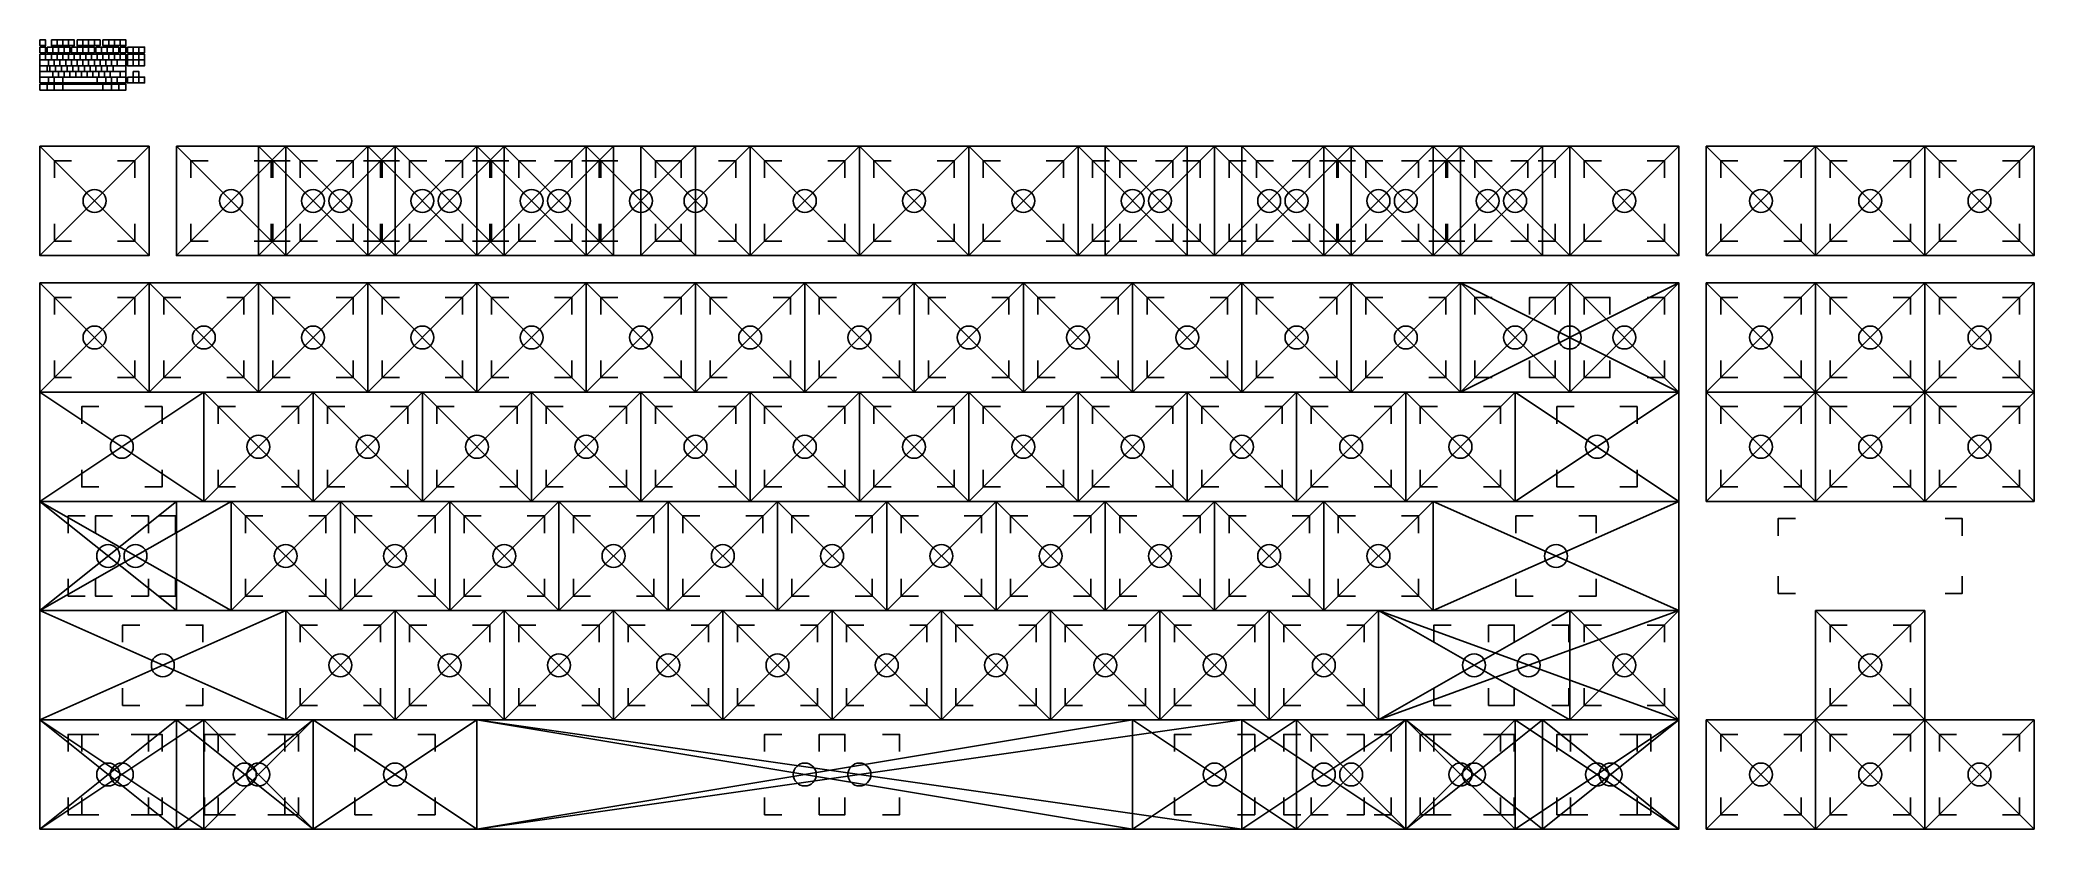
# Model space of a CAD drawing. Header units: millimetres. Extents: x 42 to 389, y 34 to 172.
import ezdxf

# ---------------------------------------------------------------- set-up
doc = ezdxf.new("R2010")
doc.units = ezdxf.units.MM

msp = doc.modelspace()

# ---------------------------------------------------------------- linework, layer by layer
for p, q in [((60.83, 153.47), (41.78, 134.42)), ((41.78, 153.47), (60.83, 134.42)), ((65.59, 153.47), (84.64, 134.42)), ((84.64, 153.47), (65.59, 134.42)), ((79.88, 153.47), (98.93, 134.42)), ((98.93, 153.47), (79.88, 134.42)), ((84.64, 153.47), (103.69, 134.42)), ((103.69, 153.47), (84.64, 134.42)), ((98.93, 153.47), (117.98, 134.42)), ((117.98, 153.47), (98.93, 134.42)), ((103.69, 153.47), (122.74, 134.42)), ((122.74, 153.47), (103.69, 134.42)), ((117.98, 153.47), (137.03, 134.42)), ((137.03, 153.47), (117.98, 134.42)), ((122.74, 153.47), (141.79, 134.42)), ((141.79, 153.47), (122.74, 134.42)), ((137.03, 153.47), (156.08, 134.42)), ((156.08, 153.47), (137.03, 134.42)), ((146.56, 153.47), (165.61, 134.42)), ((165.61, 153.47), (146.56, 134.42)), ((165.61, 153.47), (184.66, 134.42)), ((184.66, 153.47), (165.61, 134.42)), ((184.66, 153.47), (203.71, 134.42)), ((203.71, 153.47), (184.66, 134.42)), ((203.71, 153.47), (222.76, 134.42)), ((222.76, 153.47), (203.71, 134.42)), ((222.76, 153.47), (241.81, 134.42)), ((241.81, 153.47), (222.76, 134.42)), ((227.52, 153.47), (246.57, 134.42)), ((246.57, 153.47), (227.52, 134.42)), ((246.57, 153.47), (265.62, 134.42)), ((265.62, 153.47), (246.57, 134.42)), ((251.33, 153.47), (270.38, 134.42)), ((270.38, 153.47), (251.33, 134.42)), ((265.62, 153.47), (284.67, 134.42)), ((284.67, 153.47), (265.62, 134.42)), ((270.38, 153.47), (289.43, 134.42)), ((289.43, 153.47), (270.38, 134.42)), ((284.67, 153.47), (303.72, 134.42)), ((303.72, 153.47), (284.67, 134.42)), ((289.43, 153.47), (308.48, 134.42)), ((308.48, 153.47), (289.43, 134.42)), ((308.48, 153.47), (327.53, 134.42)), ((327.53, 153.47), (308.48, 134.42)), ((332.29, 153.47), (351.34, 134.42)), ((351.34, 153.47), (332.29, 134.42)), ((351.34, 153.47), (370.39, 134.42)), ((370.39, 153.47), (351.34, 134.42)), ((370.39, 153.47), (389.44, 134.42)), ((389.44, 153.47), (370.39, 134.42)), ((41.78, 129.66), (60.83, 110.61)), ((60.83, 129.66), (41.78, 110.61)), ((60.83, 129.66), (79.88, 110.61)), ((79.88, 129.66), (60.83, 110.61)), ((79.88, 129.66), (98.93, 110.61)), ((98.93, 129.66), (79.88, 110.61)), ((98.93, 129.66), (117.98, 110.61)), ((117.98, 129.66), (98.93, 110.61)), ((117.98, 129.66), (137.03, 110.61)), ((137.03, 129.66), (117.98, 110.61)), ((137.03, 129.66), (156.08, 110.61)), ((156.08, 129.66), (137.03, 110.61)), ((156.08, 129.66), (175.13, 110.61)), ((175.13, 129.66), (156.08, 110.61)), ((175.13, 129.66), (194.18, 110.61)), ((194.18, 129.66), (175.13, 110.61)), ((194.18, 129.66), (213.23, 110.61)), ((213.23, 129.66), (194.18, 110.61)), ((213.23, 129.66), (232.28, 110.61)), ((232.28, 129.66), (213.23, 110.61)), ((232.28, 129.66), (251.33, 110.61)), ((251.33, 129.66), (232.28, 110.61)), ((251.33, 129.66), (270.38, 110.61)), ((270.38, 129.66), (251.33, 110.61)), ((270.38, 129.66), (289.43, 110.61)), ((289.43, 129.66), (270.38, 110.61)), ((289.43, 129.66), (308.48, 110.61)), ((289.43, 129.66), (327.53, 110.61)), ((308.48, 129.66), (289.43, 110.61)), ((289.43, 110.61), (327.53, 129.66)), ((308.48, 129.66), (327.53, 110.61)), ((327.53, 129.66), (308.48, 110.61)), ((332.29, 129.66), (351.34, 110.61)), ((351.34, 129.66), (332.29, 110.61)), ((351.34, 129.66), (370.39, 110.61)), ((370.39, 129.66), (351.34, 110.61)), ((370.39, 129.66), (389.44, 110.61)), ((389.44, 129.66), (370.39, 110.61)), ((41.78, 110.61), (70.36, 91.56)), ((41.78, 91.56), (70.36, 110.61)), ((70.36, 110.61), (89.41, 91.56)), ((89.41, 110.61), (70.36, 91.56)), ((89.41, 110.61), (108.46, 91.56)), ((108.46, 110.61), (89.41, 91.56)), ((108.46, 110.61), (127.51, 91.56)), ((127.51, 110.61), (108.46, 91.56)), ((127.51, 110.61), (146.56, 91.56)), ((146.56, 110.61), (127.51, 91.56)), ((146.56, 110.61), (165.61, 91.56)), ((165.61, 110.61), (146.56, 91.56)), ((165.61, 110.61), (184.66, 91.56)), ((184.66, 110.61), (165.61, 91.56)), ((184.66, 110.61), (203.71, 91.56)), ((203.71, 110.61), (184.66, 91.56)), ((203.71, 110.61), (222.76, 91.56)), ((222.76, 110.61), (203.71, 91.56)), ((222.76, 110.61), (241.81, 91.56)), ((241.81, 110.61), (222.76, 91.56)), ((241.81, 110.61), (260.86, 91.56)), ((260.86, 110.61), (241.81, 91.56)), ((260.86, 110.61), (279.91, 91.56)), ((279.91, 110.61), (260.86, 91.56)), ((279.91, 110.61), (298.96, 91.56)), ((298.96, 110.61), (279.91, 91.56)), ((298.96, 110.61), (327.53, 91.56)), ((298.96, 91.56), (327.53, 110.61)), ((332.29, 110.61), (351.34, 91.56)), ((351.34, 110.61), (332.29, 91.56)), ((351.34, 110.61), (370.39, 91.56)), ((370.39, 110.61), (351.34, 91.56)), ((370.39, 110.61), (389.44, 91.56)), ((389.44, 110.61), (370.39, 91.56)), ((41.78, 91.56), (65.59, 72.51)), ((41.78, 91.56), (75.12, 72.51)), ((41.78, 72.51), (65.59, 91.56)), ((75.12, 91.56), (41.78, 72.51)), ((75.12, 91.56), (94.17, 72.51)), ((94.17, 91.56), (75.12, 72.51)), ((94.17, 91.56), (113.22, 72.51)), ((113.22, 91.56), (94.17, 72.51)), ((113.22, 91.56), (132.27, 72.51)), ((132.27, 91.56), (113.22, 72.51)), ((132.27, 91.56), (151.32, 72.51)), ((151.32, 91.56), (132.27, 72.51)), ((151.32, 91.56), (170.37, 72.51)), ((170.37, 91.56), (151.32, 72.51)), ((170.37, 91.56), (189.42, 72.51)), ((189.42, 91.56), (170.37, 72.51)), ((189.42, 91.56), (208.47, 72.51)), ((208.47, 91.56), (189.42, 72.51)), ((208.47, 91.56), (227.52, 72.51)), ((227.52, 91.56), (208.47, 72.51)), ((227.52, 91.56), (246.57, 72.51)), ((246.57, 91.56), (227.52, 72.51)), ((246.57, 91.56), (265.62, 72.51)), ((265.62, 91.56), (246.57, 72.51)), ((265.62, 91.56), (284.67, 72.51)), ((284.67, 91.56), (265.62, 72.51)), ((284.67, 91.56), (327.53, 72.51)), ((284.67, 72.51), (327.53, 91.56)), ((41.78, 72.51), (84.64, 53.46)), ((41.78, 53.46), (84.64, 72.51)), ((84.64, 72.51), (103.69, 53.46)), ((103.69, 72.51), (84.64, 53.46)), ((103.69, 72.51), (122.74, 53.46)), ((122.74, 72.51), (103.69, 53.46)), ((122.74, 72.51), (141.79, 53.46)), ((141.79, 72.51), (122.74, 53.46)), ((141.79, 72.51), (160.84, 53.46)), ((160.84, 72.51), (141.79, 53.46)), ((160.84, 72.51), (179.89, 53.46)), ((179.89, 72.51), (160.84, 53.46)), ((179.89, 72.51), (198.94, 53.46)), ((198.94, 72.51), (179.89, 53.46)), ((198.94, 72.51), (217.99, 53.46)), ((217.99, 72.51), (198.94, 53.46)), ((217.99, 72.51), (237.04, 53.46)), ((237.04, 72.51), (217.99, 53.46)), ((237.04, 72.51), (256.09, 53.46)), ((256.09, 72.51), (237.04, 53.46)), ((256.09, 72.51), (275.14, 53.46)), ((275.14, 72.51), (256.09, 53.46)), ((275.14, 72.51), (308.48, 53.46)), ((275.14, 72.51), (327.53, 53.46)), ((275.14, 53.46), (308.48, 72.51)), ((275.14, 53.46), (327.53, 72.51)), ((308.48, 72.51), (327.53, 53.46)), ((327.53, 72.51), (308.48, 53.46)), ((351.34, 72.51), (370.39, 53.46)), ((370.39, 72.51), (351.34, 53.46)), ((41.78, 53.46), (70.36, 34.41)), ((41.78, 53.46), (65.59, 34.41)), ((41.78, 34.41), (65.59, 53.46)), ((41.78, 34.41), (70.36, 53.46)), ((65.59, 53.46), (89.41, 34.41)), ((65.59, 34.41), (89.41, 53.46)), ((70.36, 53.46), (89.41, 34.41)), ((89.41, 53.46), (70.36, 34.41)), ((89.41, 53.46), (117.98, 34.41)), ((89.41, 34.41), (117.98, 53.46)), ((117.98, 53.46), (232.28, 34.41)), ((117.98, 53.46), (251.33, 34.41)), ((117.98, 34.41), (232.28, 53.46)), ((117.98, 34.41), (251.33, 53.46)), ((232.28, 53.46), (260.86, 34.41)), ((232.28, 34.41), (260.86, 53.46)), ((251.33, 53.46), (279.91, 34.41)), ((251.33, 34.41), (279.91, 53.46)), ((260.86, 53.46), (279.91, 34.41)), ((279.91, 53.46), (260.86, 34.41)), ((279.91, 53.46), (298.96, 34.41)), ((279.91, 53.46), (303.72, 34.41)), ((298.96, 53.46), (279.91, 34.41)), ((279.91, 34.41), (303.72, 53.46)), ((298.96, 53.46), (327.53, 34.41)), ((298.96, 34.41), (327.53, 53.46)), ((303.72, 53.46), (327.53, 34.41)), ((303.72, 34.41), (327.53, 53.46)), ((332.29, 53.46), (351.34, 34.41)), ((351.34, 53.46), (332.29, 34.41)), ((351.34, 53.46), (370.39, 34.41)), ((370.39, 53.46), (351.34, 34.41)), ((370.39, 53.46), (389.44, 34.41)), ((389.44, 53.46), (370.39, 34.41))]:
    msp.add_line(p, q)
for points in [[(41.78, 172.03), (42.78, 172.03), (42.78, 171.03), (41.78, 171.03)], [(41.78, 170.78), (42.78, 170.78), (42.78, 169.78), (41.78, 169.78)], [(43.03, 170.78), (44.03, 170.78), (44.03, 169.78), (43.03, 169.78)], [(43.78, 172.03), (44.78, 172.03), (44.78, 171.03), (43.78, 171.03)], [(44.03, 170.78), (45.03, 170.78), (45.03, 169.78), (44.03, 169.78)], [(44.78, 172.03), (45.78, 172.03), (45.78, 171.03), (44.78, 171.03)], [(45.03, 170.78), (46.03, 170.78), (46.03, 169.78), (45.03, 169.78)], [(45.78, 172.03), (46.78, 172.03), (46.78, 171.03), (45.78, 171.03)], [(46.03, 170.78), (47.03, 170.78), (47.03, 169.78), (46.03, 169.78)], [(46.78, 172.03), (47.78, 172.03), (47.78, 171.03), (46.78, 171.03)], [(47.28, 170.78), (48.28, 170.78), (48.28, 169.78), (47.28, 169.78)], [(48.28, 172.03), (49.28, 172.03), (49.28, 171.03), (48.28, 171.03)], [(48.28, 170.78), (49.28, 170.78), (49.28, 169.78), (48.28, 169.78)], [(49.28, 172.03), (50.28, 172.03), (50.28, 171.03), (49.28, 171.03)], [(49.28, 170.78), (50.28, 170.78), (50.28, 169.78), (49.28, 169.78)], [(50.28, 172.03), (51.28, 172.03), (51.28, 171.03), (50.28, 171.03)], [(50.28, 170.78), (51.28, 170.78), (51.28, 169.78), (50.28, 169.78)], [(51.28, 172.03), (52.28, 172.03), (52.28, 171.03), (51.28, 171.03)], [(51.53, 170.78), (52.53, 170.78), (52.53, 169.78), (51.53, 169.78)], [(52.53, 170.78), (53.53, 170.78), (53.53, 169.78), (52.53, 169.78)], [(52.78, 172.03), (53.78, 172.03), (53.78, 171.03), (52.78, 171.03)], [(53.53, 170.78), (54.53, 170.78), (54.53, 169.78), (53.53, 169.78)], [(53.78, 172.03), (54.78, 172.03), (54.78, 171.03), (53.78, 171.03)], [(54.53, 170.78), (55.53, 170.78), (55.53, 169.78), (54.53, 169.78)], [(54.78, 172.03), (55.78, 172.03), (55.78, 171.03), (54.78, 171.03)], [(55.78, 172.03), (56.78, 172.03), (56.78, 171.03), (55.78, 171.03)], [(55.78, 170.78), (56.78, 170.78), (56.78, 169.78), (55.78, 169.78)], [(57.03, 170.78), (58.03, 170.78), (58.03, 169.78), (57.03, 169.78)], [(58.03, 170.78), (59.03, 170.78), (59.03, 169.78), (58.03, 169.78)], [(59.03, 170.78), (60.03, 170.78), (60.03, 169.78), (59.03, 169.78)], [(41.78, 169.53), (42.78, 169.53), (42.78, 168.53), (41.78, 168.53)], [(41.78, 168.53), (43.28, 168.53), (43.28, 167.53), (41.78, 167.53)], [(41.78, 167.53), (43.53, 167.53), (43.53, 166.53), (41.78, 166.53)], [(41.78, 167.53), (43.03, 167.53), (43.03, 166.53), (41.78, 166.53)], [(42.78, 169.53), (43.78, 169.53), (43.78, 168.53), (42.78, 168.53)], [(43.28, 168.53), (44.28, 168.53), (44.28, 167.53), (43.28, 167.53)], [(43.53, 167.53), (44.53, 167.53), (44.53, 166.53), (43.53, 166.53)], [(43.78, 169.53), (44.78, 169.53), (44.78, 168.53), (43.78, 168.53)], [(44.28, 168.53), (45.28, 168.53), (45.28, 167.53), (44.28, 167.53)], [(44.53, 167.53), (45.53, 167.53), (45.53, 166.53), (44.53, 166.53)], [(44.78, 169.53), (45.78, 169.53), (45.78, 168.53), (44.78, 168.53)], [(45.28, 168.53), (46.28, 168.53), (46.28, 167.53), (45.28, 167.53)], [(45.53, 167.53), (46.53, 167.53), (46.53, 166.53), (45.53, 166.53)], [(45.78, 169.53), (46.78, 169.53), (46.78, 168.53), (45.78, 168.53)], [(46.28, 168.53), (47.28, 168.53), (47.28, 167.53), (46.28, 167.53)], [(46.53, 167.53), (47.53, 167.53), (47.53, 166.53), (46.53, 166.53)], [(46.78, 169.53), (47.78, 169.53), (47.78, 168.53), (46.78, 168.53)], [(47.28, 168.53), (48.28, 168.53), (48.28, 167.53), (47.28, 167.53)], [(47.53, 167.53), (48.53, 167.53), (48.53, 166.53), (47.53, 166.53)], [(47.78, 169.53), (48.78, 169.53), (48.78, 168.53), (47.78, 168.53)], [(48.28, 168.53), (49.28, 168.53), (49.28, 167.53), (48.28, 167.53)], [(48.53, 167.53), (49.53, 167.53), (49.53, 166.53), (48.53, 166.53)], [(48.78, 169.53), (49.78, 169.53), (49.78, 168.53), (48.78, 168.53)], [(49.28, 168.53), (50.28, 168.53), (50.28, 167.53), (49.28, 167.53)], [(49.53, 167.53), (50.53, 167.53), (50.53, 166.53), (49.53, 166.53)], [(49.78, 169.53), (50.78, 169.53), (50.78, 168.53), (49.78, 168.53)], [(50.28, 168.53), (51.28, 168.53), (51.28, 167.53), (50.28, 167.53)], [(50.53, 167.53), (51.53, 167.53), (51.53, 166.53), (50.53, 166.53)], [(50.78, 169.53), (51.78, 169.53), (51.78, 168.53), (50.78, 168.53)], [(51.28, 168.53), (52.28, 168.53), (52.28, 167.53), (51.28, 167.53)], [(51.53, 167.53), (52.53, 167.53), (52.53, 166.53), (51.53, 166.53)], [(51.78, 169.53), (52.78, 169.53), (52.78, 168.53), (51.78, 168.53)], [(52.28, 168.53), (53.28, 168.53), (53.28, 167.53), (52.28, 167.53)], [(52.53, 167.53), (53.53, 167.53), (53.53, 166.53), (52.53, 166.53)], [(52.78, 169.53), (53.78, 169.53), (53.78, 168.53), (52.78, 168.53)], [(53.28, 168.53), (54.28, 168.53), (54.28, 167.53), (53.28, 167.53)], [(53.53, 167.53), (54.53, 167.53), (54.53, 166.53), (53.53, 166.53)], [(53.78, 169.53), (54.78, 169.53), (54.78, 168.53), (53.78, 168.53)], [(54.28, 168.53), (55.28, 168.53), (55.28, 167.53), (54.28, 167.53)], [(54.53, 167.53), (56.78, 167.53), (56.78, 166.53), (54.53, 166.53)], [(54.78, 169.53), (55.78, 169.53), (55.78, 168.53), (54.78, 168.53)], [(55.28, 168.53), (56.78, 168.53), (56.78, 167.53), (55.28, 167.53)], [(55.78, 169.53), (56.78, 169.53), (56.78, 168.53), (55.78, 168.53)], [(57.03, 169.53), (58.03, 169.53), (58.03, 168.53), (57.03, 168.53)], [(57.03, 168.53), (58.03, 168.53), (58.03, 167.53), (57.03, 167.53)], [(58.03, 169.53), (59.03, 169.53), (59.03, 168.53), (58.03, 168.53)], [(58.03, 168.53), (59.03, 168.53), (59.03, 167.53), (58.03, 167.53)], [(59.03, 169.53), (60.03, 169.53), (60.03, 168.53), (59.03, 168.53)], [(59.03, 168.53), (60.03, 168.53), (60.03, 167.53), (59.03, 167.53)], [(41.78, 166.53), (44.03, 166.53), (44.03, 165.53), (41.78, 165.53)], [(41.78, 165.53), (43.28, 165.53), (43.28, 164.53), (41.78, 164.53)], [(41.78, 164.28), (43.03, 164.28), (43.03, 163.28), (41.78, 163.28)], [(43.03, 164.28), (44.28, 164.28), (44.28, 163.28), (43.03, 163.28)], [(43.28, 165.53), (44.28, 165.53), (44.28, 164.53), (43.28, 164.53)], [(44.03, 166.53), (45.03, 166.53), (45.03, 165.53), (44.03, 165.53)], [(44.28, 165.53), (45.78, 165.53), (45.78, 164.53), (44.28, 164.53)], [(44.28, 164.28), (45.78, 164.28), (45.78, 163.28), (44.28, 163.28)], [(45.03, 166.53), (46.03, 166.53), (46.03, 165.53), (45.03, 165.53)], [(45.78, 165.53), (51.78, 165.53), (51.78, 164.53), (45.78, 164.53)], [(45.78, 164.28), (52.78, 164.28), (52.78, 163.28), (45.78, 163.28)], [(46.03, 166.53), (47.03, 166.53), (47.03, 165.53), (46.03, 165.53)], [(47.03, 166.53), (48.03, 166.53), (48.03, 165.53), (47.03, 165.53)], [(48.03, 166.53), (49.03, 166.53), (49.03, 165.53), (48.03, 165.53)], [(49.03, 166.53), (50.03, 166.53), (50.03, 165.53), (49.03, 165.53)], [(50.03, 166.53), (51.03, 166.53), (51.03, 165.53), (50.03, 165.53)], [(51.03, 166.53), (52.03, 166.53), (52.03, 165.53), (51.03, 165.53)], [(51.78, 165.53), (53.28, 165.53), (53.28, 164.53), (51.78, 164.53)], [(52.03, 166.53), (53.03, 166.53), (53.03, 165.53), (52.03, 165.53)], [(52.78, 164.28), (54.28, 164.28), (54.28, 163.28), (52.78, 163.28)], [(53.03, 166.53), (54.03, 166.53), (54.03, 165.53), (53.03, 165.53)], [(53.28, 165.53), (54.28, 165.53), (54.28, 164.53), (53.28, 164.53)], [(54.03, 166.53), (56.78, 166.53), (56.78, 165.53), (54.03, 165.53)], [(54.03, 166.53), (55.78, 166.53), (55.78, 165.53), (54.03, 165.53)], [(54.28, 165.53), (55.28, 165.53), (55.28, 164.53), (54.28, 164.53)], [(54.28, 164.28), (55.53, 164.28), (55.53, 163.28), (54.28, 163.28)], [(55.28, 165.53), (56.78, 165.53), (56.78, 164.53), (55.28, 164.53)], [(55.53, 164.28), (56.78, 164.28), (56.78, 163.28), (55.53, 163.28)], [(57.03, 165.53), (58.03, 165.53), (58.03, 164.53), (57.03, 164.53)], [(58.03, 166.53), (59.03, 166.53), (59.03, 165.53), (58.03, 165.53)], [(58.03, 165.53), (59.03, 165.53), (59.03, 164.53), (58.03, 164.53)], [(59.03, 165.53), (60.03, 165.53), (60.03, 164.53), (59.03, 164.53)], [(41.78, 153.47), (60.83, 153.47), (60.83, 134.42), (41.78, 134.42)], [(65.59, 153.47), (84.64, 153.47), (84.64, 134.42), (65.59, 134.42)], [(79.88, 153.47), (98.93, 153.47), (98.93, 134.42), (79.88, 134.42)], [(84.64, 153.47), (103.69, 153.47), (103.69, 134.42), (84.64, 134.42)], [(98.93, 153.47), (117.98, 153.47), (117.98, 134.42), (98.93, 134.42)], [(103.69, 153.47), (122.74, 153.47), (122.74, 134.42), (103.69, 134.42)], [(117.98, 153.47), (137.03, 153.47), (137.03, 134.42), (117.98, 134.42)], [(122.74, 153.47), (141.79, 153.47), (141.79, 134.42), (122.74, 134.42)], [(137.03, 153.47), (156.08, 153.47), (156.08, 134.42), (137.03, 134.42)], [(146.56, 153.47), (165.61, 153.47), (165.61, 134.42), (146.56, 134.42)], [(165.61, 153.47), (184.66, 153.47), (184.66, 134.42), (165.61, 134.42)], [(184.66, 153.47), (203.71, 153.47), (203.71, 134.42), (184.66, 134.42)], [(203.71, 153.47), (222.76, 153.47), (222.76, 134.42), (203.71, 134.42)], [(222.76, 153.47), (241.81, 153.47), (241.81, 134.42), (222.76, 134.42)], [(227.52, 153.47), (246.57, 153.47), (246.57, 134.42), (227.52, 134.42)], [(246.57, 153.47), (265.62, 153.47), (265.62, 134.42), (246.57, 134.42)], [(251.33, 153.47), (270.38, 153.47), (270.38, 134.42), (251.33, 134.42)], [(265.62, 153.47), (284.67, 153.47), (284.67, 134.42), (265.62, 134.42)], [(270.38, 153.47), (289.43, 153.47), (289.43, 134.42), (270.38, 134.42)], [(284.67, 153.47), (303.72, 153.47), (303.72, 134.42), (284.67, 134.42)], [(289.43, 153.47), (308.48, 153.47), (308.48, 134.42), (289.43, 134.42)], [(308.48, 153.47), (327.53, 153.47), (327.53, 134.42), (308.48, 134.42)], [(332.29, 153.47), (351.34, 153.47), (351.34, 134.42), (332.29, 134.42)], [(351.34, 153.47), (370.39, 153.47), (370.39, 134.42), (351.34, 134.42)], [(370.39, 153.47), (389.44, 153.47), (389.44, 134.42), (370.39, 134.42)], [(41.78, 129.66), (60.83, 129.66), (60.83, 110.61), (41.78, 110.61)], [(60.83, 129.66), (79.88, 129.66), (79.88, 110.61), (60.83, 110.61)], [(79.88, 129.66), (98.93, 129.66), (98.93, 110.61), (79.88, 110.61)], [(98.93, 129.66), (117.98, 129.66), (117.98, 110.61), (98.93, 110.61)], [(117.98, 129.66), (137.03, 129.66), (137.03, 110.61), (117.98, 110.61)], [(137.03, 129.66), (156.08, 129.66), (156.08, 110.61), (137.03, 110.61)], [(156.08, 129.66), (175.13, 129.66), (175.13, 110.61), (156.08, 110.61)], [(175.13, 129.66), (194.18, 129.66), (194.18, 110.61), (175.13, 110.61)], [(194.18, 129.66), (213.23, 129.66), (213.23, 110.61), (194.18, 110.61)], [(213.23, 129.66), (232.28, 129.66), (232.28, 110.61), (213.23, 110.61)], [(232.28, 129.66), (251.33, 129.66), (251.33, 110.61), (232.28, 110.61)], [(251.33, 129.66), (270.38, 129.66), (270.38, 110.61), (251.33, 110.61)], [(270.38, 129.66), (289.43, 129.66), (289.43, 110.61), (270.38, 110.61)], [(289.43, 129.66), (308.48, 129.66), (308.48, 110.61), (289.43, 110.61)], [(308.48, 129.66), (327.53, 129.66), (327.53, 110.61), (308.48, 110.61)], [(332.29, 129.66), (351.34, 129.66), (351.34, 110.61), (332.29, 110.61)], [(351.34, 129.66), (370.39, 129.66), (370.39, 110.61), (351.34, 110.61)], [(370.39, 129.66), (389.44, 129.66), (389.44, 110.61), (370.39, 110.61)], [(41.78, 110.61), (70.36, 110.61), (70.36, 91.56), (41.78, 91.56)], [(70.36, 110.61), (89.41, 110.61), (89.41, 91.56), (70.36, 91.56)], [(89.41, 110.61), (108.46, 110.61), (108.46, 91.56), (89.41, 91.56)], [(108.46, 110.61), (127.51, 110.61), (127.51, 91.56), (108.46, 91.56)], [(127.51, 110.61), (146.56, 110.61), (146.56, 91.56), (127.51, 91.56)], [(146.56, 110.61), (165.61, 110.61), (165.61, 91.56), (146.56, 91.56)], [(165.61, 110.61), (184.66, 110.61), (184.66, 91.56), (165.61, 91.56)], [(184.66, 110.61), (203.71, 110.61), (203.71, 91.56), (184.66, 91.56)], [(203.71, 110.61), (222.76, 110.61), (222.76, 91.56), (203.71, 91.56)], [(222.76, 110.61), (241.81, 110.61), (241.81, 91.56), (222.76, 91.56)], [(241.81, 110.61), (260.86, 110.61), (260.86, 91.56), (241.81, 91.56)], [(260.86, 110.61), (279.91, 110.61), (279.91, 91.56), (260.86, 91.56)], [(279.91, 110.61), (298.96, 110.61), (298.96, 91.56), (279.91, 91.56)], [(298.96, 110.61), (327.53, 110.61), (327.53, 91.56), (298.96, 91.56)], [(332.29, 110.61), (351.34, 110.61), (351.34, 91.56), (332.29, 91.56)], [(351.34, 110.61), (370.39, 110.61), (370.39, 91.56), (351.34, 91.56)], [(370.39, 110.61), (389.44, 110.61), (389.44, 91.56), (370.39, 91.56)], [(41.78, 91.56), (75.12, 91.56), (75.12, 72.51), (41.78, 72.51)], [(41.78, 91.56), (65.59, 91.56), (65.59, 72.51), (41.78, 72.51)], [(75.12, 91.56), (94.17, 91.56), (94.17, 72.51), (75.12, 72.51)], [(94.17, 91.56), (113.22, 91.56), (113.22, 72.51), (94.17, 72.51)], [(113.22, 91.56), (132.27, 91.56), (132.27, 72.51), (113.22, 72.51)], [(132.27, 91.56), (151.32, 91.56), (151.32, 72.51), (132.27, 72.51)], [(151.32, 91.56), (170.37, 91.56), (170.37, 72.51), (151.32, 72.51)], [(170.37, 91.56), (189.42, 91.56), (189.42, 72.51), (170.37, 72.51)], [(189.42, 91.56), (208.47, 91.56), (208.47, 72.51), (189.42, 72.51)], [(208.47, 91.56), (227.52, 91.56), (227.52, 72.51), (208.47, 72.51)], [(227.52, 91.56), (246.57, 91.56), (246.57, 72.51), (227.52, 72.51)], [(246.57, 91.56), (265.62, 91.56), (265.62, 72.51), (246.57, 72.51)], [(265.62, 91.56), (284.67, 91.56), (284.67, 72.51), (265.62, 72.51)], [(284.67, 91.56), (327.53, 91.56), (327.53, 72.51), (284.67, 72.51)], [(41.78, 72.51), (84.64, 72.51), (84.64, 53.46), (41.78, 53.46)], [(84.64, 72.51), (103.69, 72.51), (103.69, 53.46), (84.64, 53.46)], [(103.69, 72.51), (122.74, 72.51), (122.74, 53.46), (103.69, 53.46)], [(122.74, 72.51), (141.79, 72.51), (141.79, 53.46), (122.74, 53.46)], [(141.79, 72.51), (160.84, 72.51), (160.84, 53.46), (141.79, 53.46)], [(160.84, 72.51), (179.89, 72.51), (179.89, 53.46), (160.84, 53.46)], [(179.89, 72.51), (198.94, 72.51), (198.94, 53.46), (179.89, 53.46)], [(198.94, 72.51), (217.99, 72.51), (217.99, 53.46), (198.94, 53.46)], [(217.99, 72.51), (237.04, 72.51), (237.04, 53.46), (217.99, 53.46)], [(237.04, 72.51), (256.09, 72.51), (256.09, 53.46), (237.04, 53.46)], [(256.09, 72.51), (275.14, 72.51), (275.14, 53.46), (256.09, 53.46)], [(275.14, 72.51), (327.53, 72.51), (327.53, 53.46), (275.14, 53.46)], [(275.14, 72.51), (308.48, 72.51), (308.48, 53.46), (275.14, 53.46)], [(351.34, 72.51), (370.39, 72.51), (370.39, 53.46), (351.34, 53.46)], [(41.78, 53.46), (70.36, 53.46), (70.36, 34.41), (41.78, 34.41)], [(41.78, 53.46), (65.59, 53.46), (65.59, 34.41), (41.78, 34.41)], [(65.59, 53.46), (89.41, 53.46), (89.41, 34.41), (65.59, 34.41)], [(70.36, 53.46), (89.41, 53.46), (89.41, 34.41), (70.36, 34.41)], [(89.41, 53.46), (117.98, 53.46), (117.98, 34.41), (89.41, 34.41)], [(117.98, 53.46), (232.28, 53.46), (232.28, 34.41), (117.98, 34.41)], [(117.98, 53.46), (251.33, 53.46), (251.33, 34.41), (117.98, 34.41)], [(232.28, 53.46), (260.86, 53.46), (260.86, 34.41), (232.28, 34.41)], [(260.86, 53.46), (279.91, 53.46), (279.91, 34.41), (260.86, 34.41)], [(279.91, 53.46), (298.96, 53.46), (298.96, 34.41), (279.91, 34.41)], [(279.91, 53.46), (303.72, 53.46), (303.72, 34.41), (279.91, 34.41)], [(298.96, 53.46), (327.53, 53.46), (327.53, 34.41), (298.96, 34.41)], [(303.72, 53.46), (327.53, 53.46), (327.53, 34.41), (303.72, 34.41)], [(332.29, 53.46), (351.34, 53.46), (351.34, 34.41), (332.29, 34.41)], [(351.34, 53.46), (370.39, 53.46), (370.39, 34.41), (351.34, 34.41)], [(370.39, 53.46), (389.44, 53.46), (389.44, 34.41), (370.39, 34.41)]]:
    msp.add_lwpolyline(points, close=True)
for points in [[(44.31, 147.95), (44.31, 150.95), (47.31, 150.95)], [(55.31, 150.95), (58.31, 150.95), (58.31, 147.95)], [(68.12, 147.95), (68.12, 150.95), (71.12, 150.95)], [(79.12, 150.95), (82.12, 150.95), (82.12, 147.95)], [(82.41, 147.95), (82.41, 150.95), (85.41, 150.95)], [(87.17, 147.95), (87.17, 150.95), (90.17, 150.95)], [(93.41, 150.95), (96.41, 150.95), (96.41, 147.95)], [(98.17, 150.95), (101.17, 150.95), (101.17, 147.95)], [(101.46, 147.95), (101.46, 150.95), (104.46, 150.95)], [(106.22, 147.95), (106.22, 150.95), (109.22, 150.95)], [(112.46, 150.95), (115.46, 150.95), (115.46, 147.95)], [(117.22, 150.95), (120.22, 150.95), (120.22, 147.95)], [(120.51, 147.95), (120.51, 150.95), (123.51, 150.95)], [(125.27, 147.95), (125.27, 150.95), (128.27, 150.95)], [(131.51, 150.95), (134.51, 150.95), (134.51, 147.95)], [(136.27, 150.95), (139.27, 150.95), (139.27, 147.95)], [(139.56, 147.95), (139.56, 150.95), (142.56, 150.95)], [(149.08, 147.95), (149.08, 150.95), (152.08, 150.95)], [(150.56, 150.95), (153.56, 150.95), (153.56, 147.95)], [(160.08, 150.95), (163.08, 150.95), (163.08, 147.95)], [(168.13, 147.95), (168.13, 150.95), (171.13, 150.95)], [(179.13, 150.95), (182.13, 150.95), (182.13, 147.95)], [(187.18, 147.95), (187.18, 150.95), (190.18, 150.95)], [(198.18, 150.95), (201.18, 150.95), (201.18, 147.95)], [(206.23, 147.95), (206.23, 150.95), (209.23, 150.95)], [(217.23, 150.95), (220.23, 150.95), (220.23, 147.95)], [(225.28, 147.95), (225.28, 150.95), (228.28, 150.95)], [(230.04, 147.95), (230.04, 150.95), (233.04, 150.95)], [(236.28, 150.95), (239.28, 150.95), (239.28, 147.95)], [(241.04, 150.95), (244.04, 150.95), (244.04, 147.95)], [(249.09, 147.95), (249.09, 150.95), (252.09, 150.95)], [(253.86, 147.95), (253.86, 150.95), (256.86, 150.95)], [(260.09, 150.95), (263.09, 150.95), (263.09, 147.95)], [(264.86, 150.95), (267.86, 150.95), (267.86, 147.95)], [(268.14, 147.95), (268.14, 150.95), (271.14, 150.95)], [(272.91, 147.95), (272.91, 150.95), (275.91, 150.95)], [(279.14, 150.95), (282.14, 150.95), (282.14, 147.95)], [(283.91, 150.95), (286.91, 150.95), (286.91, 147.95)], [(287.19, 147.95), (287.19, 150.95), (290.19, 150.95)], [(291.96, 147.95), (291.96, 150.95), (294.96, 150.95)], [(298.19, 150.95), (301.19, 150.95), (301.19, 147.95)], [(302.96, 150.95), (305.96, 150.95), (305.96, 147.95)], [(311.01, 147.95), (311.01, 150.95), (314.01, 150.95)], [(322.01, 150.95), (325.01, 150.95), (325.01, 147.95)], [(334.82, 147.95), (334.82, 150.95), (337.82, 150.95)], [(345.82, 150.95), (348.82, 150.95), (348.82, 147.95)], [(353.87, 147.95), (353.87, 150.95), (356.87, 150.95)], [(364.87, 150.95), (367.87, 150.95), (367.87, 147.95)], [(372.92, 147.95), (372.92, 150.95), (375.92, 150.95)], [(383.92, 150.95), (386.92, 150.95), (386.92, 147.95)], [(44.31, 139.95), (44.31, 136.95), (47.31, 136.95)], [(58.31, 139.95), (58.31, 136.95), (55.31, 136.95)], [(68.12, 139.95), (68.12, 136.95), (71.12, 136.95)], [(82.12, 139.95), (82.12, 136.95), (79.12, 136.95)], [(82.41, 139.95), (82.41, 136.95), (85.41, 136.95)], [(87.17, 139.95), (87.17, 136.95), (90.17, 136.95)], [(96.41, 139.95), (96.41, 136.95), (93.41, 136.95)], [(101.17, 139.95), (101.17, 136.95), (98.17, 136.95)], [(101.46, 139.95), (101.46, 136.95), (104.46, 136.95)], [(106.22, 139.95), (106.22, 136.95), (109.22, 136.95)], [(115.46, 139.95), (115.46, 136.95), (112.46, 136.95)], [(120.22, 139.95), (120.22, 136.95), (117.22, 136.95)], [(120.51, 139.95), (120.51, 136.95), (123.51, 136.95)], [(125.27, 139.95), (125.27, 136.95), (128.27, 136.95)], [(134.51, 139.95), (134.51, 136.95), (131.51, 136.95)], [(139.27, 139.95), (139.27, 136.95), (136.27, 136.95)], [(139.56, 139.95), (139.56, 136.95), (142.56, 136.95)], [(149.08, 139.95), (149.08, 136.95), (152.08, 136.95)], [(153.56, 139.95), (153.56, 136.95), (150.56, 136.95)], [(163.08, 139.95), (163.08, 136.95), (160.08, 136.95)], [(168.13, 139.95), (168.13, 136.95), (171.13, 136.95)], [(182.13, 139.95), (182.13, 136.95), (179.13, 136.95)], [(187.18, 139.95), (187.18, 136.95), (190.18, 136.95)], [(201.18, 139.95), (201.18, 136.95), (198.18, 136.95)], [(206.23, 139.95), (206.23, 136.95), (209.23, 136.95)], [(220.23, 139.95), (220.23, 136.95), (217.23, 136.95)], [(225.28, 139.95), (225.28, 136.95), (228.28, 136.95)], [(230.04, 139.95), (230.04, 136.95), (233.04, 136.95)], [(239.28, 139.95), (239.28, 136.95), (236.28, 136.95)], [(244.04, 139.95), (244.04, 136.95), (241.04, 136.95)], [(249.09, 139.95), (249.09, 136.95), (252.09, 136.95)], [(253.86, 139.95), (253.86, 136.95), (256.86, 136.95)], [(263.09, 139.95), (263.09, 136.95), (260.09, 136.95)], [(267.86, 139.95), (267.86, 136.95), (264.86, 136.95)], [(268.14, 139.95), (268.14, 136.95), (271.14, 136.95)], [(272.91, 139.95), (272.91, 136.95), (275.91, 136.95)], [(282.14, 139.95), (282.14, 136.95), (279.14, 136.95)], [(286.91, 139.95), (286.91, 136.95), (283.91, 136.95)], [(287.19, 139.95), (287.19, 136.95), (290.19, 136.95)], [(291.96, 139.95), (291.96, 136.95), (294.96, 136.95)], [(301.19, 139.95), (301.19, 136.95), (298.19, 136.95)], [(305.96, 139.95), (305.96, 136.95), (302.96, 136.95)], [(311.01, 139.95), (311.01, 136.95), (314.01, 136.95)], [(325.01, 139.95), (325.01, 136.95), (322.01, 136.95)], [(334.82, 139.95), (334.82, 136.95), (337.82, 136.95)], [(348.82, 139.95), (348.82, 136.95), (345.82, 136.95)], [(353.87, 139.95), (353.87, 136.95), (356.87, 136.95)], [(367.87, 139.95), (367.87, 136.95), (364.87, 136.95)], [(372.92, 139.95), (372.92, 136.95), (375.92, 136.95)], [(386.92, 139.95), (386.92, 136.95), (383.92, 136.95)], [(44.31, 124.13), (44.31, 127.13), (47.31, 127.13)], [(55.31, 127.13), (58.31, 127.13), (58.31, 124.13)], [(63.36, 124.13), (63.36, 127.13), (66.36, 127.13)], [(74.36, 127.13), (77.36, 127.13), (77.36, 124.13)], [(82.41, 124.13), (82.41, 127.13), (85.41, 127.13)], [(93.41, 127.13), (96.41, 127.13), (96.41, 124.13)], [(101.46, 124.13), (101.46, 127.13), (104.46, 127.13)], [(112.46, 127.13), (115.46, 127.13), (115.46, 124.13)], [(120.51, 124.13), (120.51, 127.13), (123.51, 127.13)], [(131.51, 127.13), (134.51, 127.13), (134.51, 124.13)], [(139.56, 124.13), (139.56, 127.13), (142.56, 127.13)], [(150.56, 127.13), (153.56, 127.13), (153.56, 124.13)], [(158.61, 124.13), (158.61, 127.13), (161.61, 127.13)], [(169.61, 127.13), (172.61, 127.13), (172.61, 124.13)], [(177.66, 124.13), (177.66, 127.13), (180.66, 127.13)], [(188.66, 127.13), (191.66, 127.13), (191.66, 124.13)], [(196.71, 124.13), (196.71, 127.13), (199.71, 127.13)], [(207.71, 127.13), (210.71, 127.13), (210.71, 124.13)], [(215.76, 124.13), (215.76, 127.13), (218.76, 127.13)], [(226.76, 127.13), (229.76, 127.13), (229.76, 124.13)], [(234.81, 124.13), (234.81, 127.13), (237.81, 127.13)], [(245.81, 127.13), (248.81, 127.13), (248.81, 124.13)], [(253.86, 124.13), (253.86, 127.13), (256.86, 127.13)], [(264.86, 127.13), (267.86, 127.13), (267.86, 124.13)], [(272.91, 124.13), (272.91, 127.13), (275.91, 127.13)], [(283.91, 127.13), (286.91, 127.13), (286.91, 124.13)], [(291.96, 124.13), (291.96, 127.13), (294.96, 127.13)], [(301.48, 124.13), (301.48, 127.13), (304.48, 127.13)], [(302.96, 127.13), (305.96, 127.13), (305.96, 124.13)], [(311.01, 124.13), (311.01, 127.13), (314.01, 127.13)], [(312.48, 127.13), (315.48, 127.13), (315.48, 124.13)], [(322.01, 127.13), (325.01, 127.13), (325.01, 124.13)], [(334.82, 124.13), (334.82, 127.13), (337.82, 127.13)], [(345.82, 127.13), (348.82, 127.13), (348.82, 124.13)], [(353.87, 124.13), (353.87, 127.13), (356.87, 127.13)], [(364.87, 127.13), (367.87, 127.13), (367.87, 124.13)], [(372.92, 124.13), (372.92, 127.13), (375.92, 127.13)], [(383.92, 127.13), (386.92, 127.13), (386.92, 124.13)], [(44.31, 116.13), (44.31, 113.13), (47.31, 113.13)], [(58.31, 116.13), (58.31, 113.13), (55.31, 113.13)], [(63.36, 116.13), (63.36, 113.13), (66.36, 113.13)], [(77.36, 116.13), (77.36, 113.13), (74.36, 113.13)], [(82.41, 116.13), (82.41, 113.13), (85.41, 113.13)], [(96.41, 116.13), (96.41, 113.13), (93.41, 113.13)], [(101.46, 116.13), (101.46, 113.13), (104.46, 113.13)], [(115.46, 116.13), (115.46, 113.13), (112.46, 113.13)], [(120.51, 116.13), (120.51, 113.13), (123.51, 113.13)], [(134.51, 116.13), (134.51, 113.13), (131.51, 113.13)], [(139.56, 116.13), (139.56, 113.13), (142.56, 113.13)], [(153.56, 116.13), (153.56, 113.13), (150.56, 113.13)], [(158.61, 116.13), (158.61, 113.13), (161.61, 113.13)], [(172.61, 116.13), (172.61, 113.13), (169.61, 113.13)], [(177.66, 116.13), (177.66, 113.13), (180.66, 113.13)], [(191.66, 116.13), (191.66, 113.13), (188.66, 113.13)], [(196.71, 116.13), (196.71, 113.13), (199.71, 113.13)], [(210.71, 116.13), (210.71, 113.13), (207.71, 113.13)], [(215.76, 116.13), (215.76, 113.13), (218.76, 113.13)], [(229.76, 116.13), (229.76, 113.13), (226.76, 113.13)], [(234.81, 116.13), (234.81, 113.13), (237.81, 113.13)], [(248.81, 116.13), (248.81, 113.13), (245.81, 113.13)], [(253.86, 116.13), (253.86, 113.13), (256.86, 113.13)], [(267.86, 116.13), (267.86, 113.13), (264.86, 113.13)], [(272.91, 116.13), (272.91, 113.13), (275.91, 113.13)], [(286.91, 116.13), (286.91, 113.13), (283.91, 113.13)], [(291.96, 116.13), (291.96, 113.13), (294.96, 113.13)], [(301.48, 116.13), (301.48, 113.13), (304.48, 113.13)], [(305.96, 116.13), (305.96, 113.13), (302.96, 113.13)], [(311.01, 116.13), (311.01, 113.13), (314.01, 113.13)], [(315.48, 116.13), (315.48, 113.13), (312.48, 113.13)], [(325.01, 116.13), (325.01, 113.13), (322.01, 113.13)], [(334.82, 116.13), (334.82, 113.13), (337.82, 113.13)], [(348.82, 116.13), (348.82, 113.13), (345.82, 113.13)], [(353.87, 116.13), (353.87, 113.13), (356.87, 113.13)], [(367.87, 116.13), (367.87, 113.13), (364.87, 113.13)], [(372.92, 116.13), (372.92, 113.13), (375.92, 113.13)], [(386.92, 116.13), (386.92, 113.13), (383.92, 113.13)], [(49.07, 105.08), (49.07, 108.08), (52.07, 108.08)], [(60.07, 108.08), (63.07, 108.08), (63.07, 105.08)], [(72.88, 105.08), (72.88, 108.08), (75.88, 108.08)], [(83.88, 108.08), (86.88, 108.08), (86.88, 105.08)], [(91.93, 105.08), (91.93, 108.08), (94.93, 108.08)], [(102.93, 108.08), (105.93, 108.08), (105.93, 105.08)], [(110.98, 105.08), (110.98, 108.08), (113.98, 108.08)], [(121.98, 108.08), (124.98, 108.08), (124.98, 105.08)], [(130.03, 105.08), (130.03, 108.08), (133.03, 108.08)], [(141.03, 108.08), (144.03, 108.08), (144.03, 105.08)], [(149.08, 105.08), (149.08, 108.08), (152.08, 108.08)], [(160.08, 108.08), (163.08, 108.08), (163.08, 105.08)], [(168.13, 105.08), (168.13, 108.08), (171.13, 108.08)], [(179.13, 108.08), (182.13, 108.08), (182.13, 105.08)], [(187.18, 105.08), (187.18, 108.08), (190.18, 108.08)], [(198.18, 108.08), (201.18, 108.08), (201.18, 105.08)], [(206.23, 105.08), (206.23, 108.08), (209.23, 108.08)], [(217.23, 108.08), (220.23, 108.08), (220.23, 105.08)], [(225.28, 105.08), (225.28, 108.08), (228.28, 108.08)], [(236.28, 108.08), (239.28, 108.08), (239.28, 105.08)], [(244.33, 105.08), (244.33, 108.08), (247.33, 108.08)], [(255.33, 108.08), (258.33, 108.08), (258.33, 105.08)], [(263.38, 105.08), (263.38, 108.08), (266.38, 108.08)], [(274.38, 108.08), (277.38, 108.08), (277.38, 105.08)], [(282.43, 105.08), (282.43, 108.08), (285.43, 108.08)], [(293.43, 108.08), (296.43, 108.08), (296.43, 105.08)], [(306.24, 105.08), (306.24, 108.08), (309.24, 108.08)], [(317.24, 108.08), (320.24, 108.08), (320.24, 105.08)], [(334.82, 105.08), (334.82, 108.08), (337.82, 108.08)], [(345.82, 108.08), (348.82, 108.08), (348.82, 105.08)], [(353.87, 105.08), (353.87, 108.08), (356.87, 108.08)], [(364.87, 108.08), (367.87, 108.08), (367.87, 105.08)], [(372.92, 105.08), (372.92, 108.08), (375.92, 108.08)], [(383.92, 108.08), (386.92, 108.08), (386.92, 105.08)], [(49.07, 97.08), (49.07, 94.08), (52.07, 94.08)], [(63.07, 97.08), (63.07, 94.08), (60.07, 94.08)], [(72.88, 97.08), (72.88, 94.08), (75.88, 94.08)], [(86.88, 97.08), (86.88, 94.08), (83.88, 94.08)], [(91.93, 97.08), (91.93, 94.08), (94.93, 94.08)], [(105.93, 97.08), (105.93, 94.08), (102.93, 94.08)], [(110.98, 97.08), (110.98, 94.08), (113.98, 94.08)], [(124.98, 97.08), (124.98, 94.08), (121.98, 94.08)], [(130.03, 97.08), (130.03, 94.08), (133.03, 94.08)], [(144.03, 97.08), (144.03, 94.08), (141.03, 94.08)], [(149.08, 97.08), (149.08, 94.08), (152.08, 94.08)], [(163.08, 97.08), (163.08, 94.08), (160.08, 94.08)], [(168.13, 97.08), (168.13, 94.08), (171.13, 94.08)], [(182.13, 97.08), (182.13, 94.08), (179.13, 94.08)], [(187.18, 97.08), (187.18, 94.08), (190.18, 94.08)], [(201.18, 97.08), (201.18, 94.08), (198.18, 94.08)], [(206.23, 97.08), (206.23, 94.08), (209.23, 94.08)], [(220.23, 97.08), (220.23, 94.08), (217.23, 94.08)], [(225.28, 97.08), (225.28, 94.08), (228.28, 94.08)], [(239.28, 97.08), (239.28, 94.08), (236.28, 94.08)], [(244.33, 97.08), (244.33, 94.08), (247.33, 94.08)], [(258.33, 97.08), (258.33, 94.08), (255.33, 94.08)], [(263.38, 97.08), (263.38, 94.08), (266.38, 94.08)], [(277.38, 97.08), (277.38, 94.08), (274.38, 94.08)], [(282.43, 97.08), (282.43, 94.08), (285.43, 94.08)], [(296.43, 97.08), (296.43, 94.08), (293.43, 94.08)], [(306.24, 97.08), (306.24, 94.08), (309.24, 94.08)], [(320.24, 97.08), (320.24, 94.08), (317.24, 94.08)], [(334.82, 97.08), (334.82, 94.08), (337.82, 94.08)], [(348.82, 97.08), (348.82, 94.08), (345.82, 94.08)], [(353.87, 97.08), (353.87, 94.08), (356.87, 94.08)], [(367.87, 97.08), (367.87, 94.08), (364.87, 94.08)], [(372.92, 97.08), (372.92, 94.08), (375.92, 94.08)], [(386.92, 97.08), (386.92, 94.08), (383.92, 94.08)], [(46.69, 86.03), (46.69, 89.03), (49.69, 89.03)], [(51.45, 86.03), (51.45, 89.03), (54.45, 89.03)], [(57.69, 89.03), (60.69, 89.03), (60.69, 86.03)], [(62.45, 89.03), (65.45, 89.03), (65.45, 86.03)], [(77.64, 86.03), (77.64, 89.03), (80.64, 89.03)], [(88.64, 89.03), (91.64, 89.03), (91.64, 86.03)], [(96.69, 86.03), (96.69, 89.03), (99.69, 89.03)], [(107.69, 89.03), (110.69, 89.03), (110.69, 86.03)], [(115.74, 86.03), (115.74, 89.03), (118.74, 89.03)], [(126.74, 89.03), (129.74, 89.03), (129.74, 86.03)], [(134.79, 86.03), (134.79, 89.03), (137.79, 89.03)], [(145.79, 89.03), (148.79, 89.03), (148.79, 86.03)], [(153.84, 86.03), (153.84, 89.03), (156.84, 89.03)], [(164.84, 89.03), (167.84, 89.03), (167.84, 86.03)], [(172.89, 86.03), (172.89, 89.03), (175.89, 89.03)], [(183.89, 89.03), (186.89, 89.03), (186.89, 86.03)], [(191.94, 86.03), (191.94, 89.03), (194.94, 89.03)], [(202.94, 89.03), (205.94, 89.03), (205.94, 86.03)], [(210.99, 86.03), (210.99, 89.03), (213.99, 89.03)], [(221.99, 89.03), (224.99, 89.03), (224.99, 86.03)], [(230.04, 86.03), (230.04, 89.03), (233.04, 89.03)], [(241.04, 89.03), (244.04, 89.03), (244.04, 86.03)], [(249.09, 86.03), (249.09, 89.03), (252.09, 89.03)], [(260.09, 89.03), (263.09, 89.03), (263.09, 86.03)], [(268.14, 86.03), (268.14, 89.03), (271.14, 89.03)], [(279.14, 89.03), (282.14, 89.03), (282.14, 86.03)], [(299.1, 86.03), (299.1, 89.03), (302.1, 89.03)], [(310.1, 89.03), (313.1, 89.03), (313.1, 86.03)], [(344.82, 85.56), (344.82, 88.56), (347.82, 88.56)], [(373.92, 88.56), (376.92, 88.56), (376.92, 85.56)], [(46.69, 78.03), (46.69, 75.03), (49.69, 75.03)], [(51.45, 78.03), (51.45, 75.03), (54.45, 75.03)], [(60.69, 78.03), (60.69, 75.03), (57.69, 75.03)], [(65.45, 78.03), (65.45, 75.03), (62.45, 75.03)], [(77.64, 78.03), (77.64, 75.03), (80.64, 75.03)], [(91.64, 78.03), (91.64, 75.03), (88.64, 75.03)], [(96.69, 78.03), (96.69, 75.03), (99.69, 75.03)], [(110.69, 78.03), (110.69, 75.03), (107.69, 75.03)], [(115.74, 78.03), (115.74, 75.03), (118.74, 75.03)], [(129.74, 78.03), (129.74, 75.03), (126.74, 75.03)], [(134.79, 78.03), (134.79, 75.03), (137.79, 75.03)], [(148.79, 78.03), (148.79, 75.03), (145.79, 75.03)], [(153.84, 78.03), (153.84, 75.03), (156.84, 75.03)], [(167.84, 78.03), (167.84, 75.03), (164.84, 75.03)], [(172.89, 78.03), (172.89, 75.03), (175.89, 75.03)], [(186.89, 78.03), (186.89, 75.03), (183.89, 75.03)], [(191.94, 78.03), (191.94, 75.03), (194.94, 75.03)], [(205.94, 78.03), (205.94, 75.03), (202.94, 75.03)], [(210.99, 78.03), (210.99, 75.03), (213.99, 75.03)], [(224.99, 78.03), (224.99, 75.03), (221.99, 75.03)], [(230.04, 78.03), (230.04, 75.03), (233.04, 75.03)], [(244.04, 78.03), (244.04, 75.03), (241.04, 75.03)], [(249.09, 78.03), (249.09, 75.03), (252.09, 75.03)], [(263.09, 78.03), (263.09, 75.03), (260.09, 75.03)], [(268.14, 78.03), (268.14, 75.03), (271.14, 75.03)], [(282.14, 78.03), (282.14, 75.03), (279.14, 75.03)], [(299.1, 78.03), (299.1, 75.03), (302.1, 75.03)], [(313.1, 78.03), (313.1, 75.03), (310.1, 75.03)], [(344.82, 78.51), (344.82, 75.51), (347.82, 75.51)], [(376.92, 78.51), (376.92, 75.51), (373.92, 75.51)], [(56.21, 66.98), (56.21, 69.98), (59.21, 69.98)], [(67.21, 69.98), (70.21, 69.98), (70.21, 66.98)], [(87.17, 66.98), (87.17, 69.98), (90.17, 69.98)], [(98.17, 69.98), (101.17, 69.98), (101.17, 66.98)], [(106.22, 66.98), (106.22, 69.98), (109.22, 69.98)], [(117.22, 69.98), (120.22, 69.98), (120.22, 66.98)], [(125.27, 66.98), (125.27, 69.98), (128.27, 69.98)], [(136.27, 69.98), (139.27, 69.98), (139.27, 66.98)], [(144.32, 66.98), (144.32, 69.98), (147.32, 69.98)], [(155.32, 69.98), (158.32, 69.98), (158.32, 66.98)], [(163.37, 66.98), (163.37, 69.98), (166.37, 69.98)], [(174.37, 69.98), (177.37, 69.98), (177.37, 66.98)], [(182.42, 66.98), (182.42, 69.98), (185.42, 69.98)], [(193.42, 69.98), (196.42, 69.98), (196.42, 66.98)], [(201.47, 66.98), (201.47, 69.98), (204.47, 69.98)], [(212.47, 69.98), (215.47, 69.98), (215.47, 66.98)], [(220.52, 66.98), (220.52, 69.98), (223.52, 69.98)], [(231.52, 69.98), (234.52, 69.98), (234.52, 66.98)], [(239.57, 66.98), (239.57, 69.98), (242.57, 69.98)], [(250.57, 69.98), (253.57, 69.98), (253.57, 66.98)], [(258.62, 66.98), (258.62, 69.98), (261.62, 69.98)], [(269.62, 69.98), (272.62, 69.98), (272.62, 66.98)], [(284.81, 66.98), (284.81, 69.98), (287.81, 69.98)], [(294.34, 66.98), (294.34, 69.98), (297.34, 69.98)], [(295.81, 69.98), (298.81, 69.98), (298.81, 66.98)], [(305.34, 69.98), (308.34, 69.98), (308.34, 66.98)], [(311.01, 66.98), (311.01, 69.98), (314.01, 69.98)], [(322.01, 69.98), (325.01, 69.98), (325.01, 66.98)], [(353.87, 66.98), (353.87, 69.98), (356.87, 69.98)], [(364.87, 69.98), (367.87, 69.98), (367.87, 66.98)], [(56.21, 58.98), (56.21, 55.98), (59.21, 55.98)], [(70.21, 58.98), (70.21, 55.98), (67.21, 55.98)], [(87.17, 58.98), (87.17, 55.98), (90.17, 55.98)], [(101.17, 58.98), (101.17, 55.98), (98.17, 55.98)], [(106.22, 58.98), (106.22, 55.98), (109.22, 55.98)], [(120.22, 58.98), (120.22, 55.98), (117.22, 55.98)], [(125.27, 58.98), (125.27, 55.98), (128.27, 55.98)], [(139.27, 58.98), (139.27, 55.98), (136.27, 55.98)], [(144.32, 58.98), (144.32, 55.98), (147.32, 55.98)], [(158.32, 58.98), (158.32, 55.98), (155.32, 55.98)], [(163.37, 58.98), (163.37, 55.98), (166.37, 55.98)], [(177.37, 58.98), (177.37, 55.98), (174.37, 55.98)], [(182.42, 58.98), (182.42, 55.98), (185.42, 55.98)], [(196.42, 58.98), (196.42, 55.98), (193.42, 55.98)], [(201.47, 58.98), (201.47, 55.98), (204.47, 55.98)], [(215.47, 58.98), (215.47, 55.98), (212.47, 55.98)], [(220.52, 58.98), (220.52, 55.98), (223.52, 55.98)], [(234.52, 58.98), (234.52, 55.98), (231.52, 55.98)], [(239.57, 58.98), (239.57, 55.98), (242.57, 55.98)], [(253.57, 58.98), (253.57, 55.98), (250.57, 55.98)], [(258.62, 58.98), (258.62, 55.98), (261.62, 55.98)], [(272.62, 58.98), (272.62, 55.98), (269.62, 55.98)], [(284.81, 58.98), (284.81, 55.98), (287.81, 55.98)], [(294.34, 58.98), (294.34, 55.98), (297.34, 55.98)], [(298.81, 58.98), (298.81, 55.98), (295.81, 55.98)], [(308.34, 58.98), (308.34, 55.98), (305.34, 55.98)], [(311.01, 58.98), (311.01, 55.98), (314.01, 55.98)], [(325.01, 58.98), (325.01, 55.98), (322.01, 55.98)], [(353.87, 58.98), (353.87, 55.98), (356.87, 55.98)], [(367.87, 58.98), (367.87, 55.98), (364.87, 55.98)], [(46.69, 47.93), (46.69, 50.93), (49.69, 50.93)], [(49.07, 47.93), (49.07, 50.93), (52.07, 50.93)], [(57.69, 50.93), (60.69, 50.93), (60.69, 47.93)], [(60.07, 50.93), (63.07, 50.93), (63.07, 47.93)], [(70.5, 47.93), (70.5, 50.93), (73.5, 50.93)], [(72.88, 47.93), (72.88, 50.93), (75.88, 50.93)], [(81.5, 50.93), (84.5, 50.93), (84.5, 47.93)], [(83.88, 50.93), (86.88, 50.93), (86.88, 47.93)], [(96.69, 47.93), (96.69, 50.93), (99.69, 50.93)], [(107.69, 50.93), (110.69, 50.93), (110.69, 47.93)], [(168.13, 47.93), (168.13, 50.93), (171.13, 50.93)], [(177.66, 47.93), (177.66, 50.93), (180.66, 50.93)], [(179.13, 50.93), (182.13, 50.93), (182.13, 47.93)], [(188.66, 50.93), (191.66, 50.93), (191.66, 47.93)], [(239.57, 47.93), (239.57, 50.93), (242.57, 50.93)], [(250.57, 50.93), (253.57, 50.93), (253.57, 47.93)], [(258.62, 47.93), (258.62, 50.93), (261.62, 50.93)], [(263.38, 47.93), (263.38, 50.93), (266.38, 50.93)], [(269.62, 50.93), (272.62, 50.93), (272.62, 47.93)], [(274.38, 50.93), (277.38, 50.93), (277.38, 47.93)], [(282.43, 47.93), (282.43, 50.93), (285.43, 50.93)], [(284.81, 47.93), (284.81, 50.93), (287.81, 50.93)], [(293.43, 50.93), (296.43, 50.93), (296.43, 47.93)], [(295.81, 50.93), (298.81, 50.93), (298.81, 47.93)], [(306.24, 47.93), (306.24, 50.93), (309.24, 50.93)], [(308.62, 47.93), (308.62, 50.93), (311.62, 50.93)], [(317.24, 50.93), (320.24, 50.93), (320.24, 47.93)], [(319.62, 50.93), (322.62, 50.93), (322.62, 47.93)], [(334.82, 47.93), (334.82, 50.93), (337.82, 50.93)], [(345.82, 50.93), (348.82, 50.93), (348.82, 47.93)], [(353.87, 47.93), (353.87, 50.93), (356.87, 50.93)], [(364.87, 50.93), (367.87, 50.93), (367.87, 47.93)], [(372.92, 47.93), (372.92, 50.93), (375.92, 50.93)], [(383.92, 50.93), (386.92, 50.93), (386.92, 47.93)], [(46.69, 39.93), (46.69, 36.93), (49.69, 36.93)], [(49.07, 39.93), (49.07, 36.93), (52.07, 36.93)], [(60.69, 39.93), (60.69, 36.93), (57.69, 36.93)], [(63.07, 39.93), (63.07, 36.93), (60.07, 36.93)], [(70.5, 39.93), (70.5, 36.93), (73.5, 36.93)], [(72.88, 39.93), (72.88, 36.93), (75.88, 36.93)], [(84.5, 39.93), (84.5, 36.93), (81.5, 36.93)], [(86.88, 39.93), (86.88, 36.93), (83.88, 36.93)], [(96.69, 39.93), (96.69, 36.93), (99.69, 36.93)], [(110.69, 39.93), (110.69, 36.93), (107.69, 36.93)], [(168.13, 39.93), (168.13, 36.93), (171.13, 36.93)], [(177.66, 39.93), (177.66, 36.93), (180.66, 36.93)], [(182.13, 39.93), (182.13, 36.93), (179.13, 36.93)], [(191.66, 39.93), (191.66, 36.93), (188.66, 36.93)], [(239.57, 39.93), (239.57, 36.93), (242.57, 36.93)], [(253.57, 39.93), (253.57, 36.93), (250.57, 36.93)], [(258.62, 39.93), (258.62, 36.93), (261.62, 36.93)], [(263.38, 39.93), (263.38, 36.93), (266.38, 36.93)], [(272.62, 39.93), (272.62, 36.93), (269.62, 36.93)], [(277.38, 39.93), (277.38, 36.93), (274.38, 36.93)], [(282.43, 39.93), (282.43, 36.93), (285.43, 36.93)], [(284.81, 39.93), (284.81, 36.93), (287.81, 36.93)], [(296.43, 39.93), (296.43, 36.93), (293.43, 36.93)], [(298.81, 39.93), (298.81, 36.93), (295.81, 36.93)], [(306.24, 39.93), (306.24, 36.93), (309.24, 36.93)], [(308.62, 39.93), (308.62, 36.93), (311.62, 36.93)], [(320.24, 39.93), (320.24, 36.93), (317.24, 36.93)], [(322.62, 39.93), (322.62, 36.93), (319.62, 36.93)], [(334.82, 39.93), (334.82, 36.93), (337.82, 36.93)], [(348.82, 39.93), (348.82, 36.93), (345.82, 36.93)], [(353.87, 39.93), (353.87, 36.93), (356.87, 36.93)], [(367.87, 39.93), (367.87, 36.93), (364.87, 36.93)], [(372.92, 39.93), (372.92, 36.93), (375.92, 36.93)], [(386.92, 39.93), (386.92, 36.93), (383.92, 36.93)]]:
    msp.add_lwpolyline(points)
for centre in [(51.31, 143.95), (75.12, 143.95), (89.41, 143.95), (94.17, 143.95), (108.46, 143.95), (113.22, 143.95), (127.51, 143.95), (132.27, 143.95), (146.56, 143.95), (156.08, 143.95), (175.13, 143.95), (194.18, 143.95), (213.23, 143.95), (232.28, 143.95), (237.04, 143.95), (256.09, 143.95), (260.86, 143.95), (275.14, 143.95), (279.91, 143.95), (294.19, 143.95), (298.96, 143.95), (318.01, 143.95), (341.82, 143.95), (360.87, 143.95), (379.92, 143.95), (51.31, 120.13), (70.36, 120.13), (89.41, 120.13), (108.46, 120.13), (127.51, 120.13), (146.56, 120.13), (165.61, 120.13), (184.66, 120.13), (203.71, 120.13), (222.76, 120.13), (241.81, 120.13), (260.86, 120.13), (279.91, 120.13), (298.96, 120.13), (308.48, 120.13), (308.48, 120.13), (318.01, 120.13), (341.82, 120.13), (360.87, 120.13), (379.92, 120.13), (56.07, 101.08), (56.07, 101.08), (79.88, 101.08), (98.93, 101.08), (117.98, 101.08), (137.03, 101.08), (156.08, 101.08), (175.13, 101.08), (194.18, 101.08), (213.23, 101.08), (232.28, 101.08), (251.33, 101.08), (270.38, 101.08), (289.43, 101.08), (313.24, 101.08), (313.24, 101.08), (341.82, 101.08), (360.87, 101.08), (379.92, 101.08), (53.69, 82.03), (58.45, 82.03), (84.64, 82.03), (103.69, 82.03), (122.74, 82.03), (141.79, 82.03), (160.84, 82.03), (179.89, 82.03), (198.94, 82.03), (217.99, 82.03), (237.04, 82.03), (256.09, 82.03), (275.14, 82.03), (306.1, 82.03), (306.1, 82.03), (63.21, 62.98), (94.17, 62.98), (113.22, 62.98), (132.27, 62.98), (151.32, 62.98), (170.37, 62.98), (189.42, 62.98), (208.47, 62.98), (227.52, 62.98), (246.57, 62.98), (265.62, 62.98), (291.81, 62.98), (291.81, 62.98), (301.34, 62.98), (301.34, 62.98), (318.01, 62.98), (360.87, 62.98), (53.69, 43.93), (56.07, 43.93), (77.5, 43.93), (79.88, 43.93), (103.69, 43.93), (175.13, 43.93), (175.13, 43.93), (184.66, 43.93), (184.66, 43.93), (246.57, 43.93), (246.57, 43.93), (265.62, 43.93), (265.62, 43.93), (270.38, 43.93), (289.43, 43.93), (291.81, 43.93), (291.81, 43.93), (313.24, 43.93), (313.24, 43.93), (315.62, 43.93), (315.62, 43.93), (341.82, 43.93), (360.87, 43.93), (379.92, 43.93)]:
    msp.add_circle(centre, 2)

doc.saveas('drawing.dxf')
